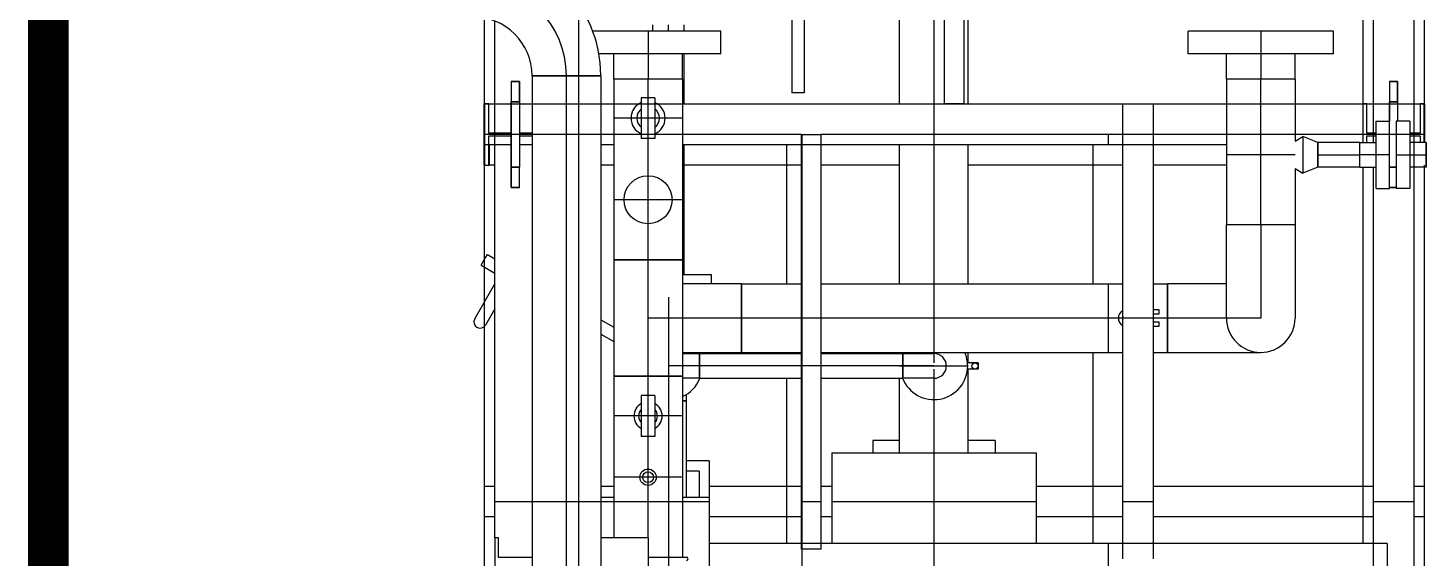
# Model space of a CAD drawing. Header units: inches. Extents: x 517790 to 538444, y 301815 to 302461.
# Drawn here: x 517876.851 to 517880.387, y 302337.921 to 302339.264 of the extents above; entities that cross this region are included whole.
import ezdxf

# ---------------------------------------------------------------- set-up
doc = ezdxf.new("R2010")
doc.units = ezdxf.units.IN
doc.header["$MEASUREMENT"] = 0
doc.layers.add('电气-接地设计-接地线', color=3, linetype='接地线')
doc.layers.add('硅胶总平面底图 工艺装置区', color=253, linetype='Continuous')
doc.styles.add('EESLTYPE', font='TXT.shx')
doc.linetypes.add('接地线', pattern='A,500,["/",EESLTYPE,S=200,R=0,X=0,Y=-100],-200,60,-200', length=960)

msp = doc.modelspace()

# ---------------------------------------------------------------- linework, layer by layer
at = {"layer": '电气-接地设计-接地线', "color": 1, "linetype": '接地线', "ltscale": 0.005, "const_width": 0.1033}
msp.add_lwpolyline([(517876.9023, 302347.8488), (517876.9022, 302321.8926)], dxfattribs=at)
at = {"layer": '硅胶总平面底图 工艺装置区', "color": 253, "linetype": 'Continuous', "lineweight": -3}
for p, q in [((517880.2534, 302347.6666), (517880.2534, 302338.9736)), ((517880.3567, 302347.6666), (517880.3567, 302338.9736)), ((517879.1694, 302339.0716), (517879.1694, 302346.3307)), ((517879.219, 302339.0716), (517879.219, 302346.3307)), ((517880.3826, 302341.9128), (517880.3826, 302339.0716)), ((517879.0556, 302339.0716), (517879.0556, 302340.3503)), ((517879.1426, 302340.3503), (517879.1426, 302339.0716)), ((517879.2295, 302339.0716), (517879.2295, 302340.3503)), ((517880.2276, 302340.3503), (517880.2276, 302339.0716)), ((517878.783, 302339.4095), (517878.783, 302339.0995)), ((517878.814, 302339.4095), (517878.814, 302339.0995)), ((517878.2441, 302336.8971), (517878.2441, 302339.3295)), ((517878.0059, 302339.0716), (517878.0059, 302339.2891)), ((517878.0318, 302337.9727), (517878.0318, 302339.2814)), ((517878.4316, 302339.2556), (517878.4316, 302339.2721)), ((517878.4704, 302339.2721), (517878.4704, 302339.2556)), ((517878.4714, 302339.2556), (517878.4714, 302339.2721)), ((517878.5103, 302339.2556), (517878.5103, 302339.2721)), ((517878.4193, 302339.2556), (517878.2792, 302339.2556)), ((517878.4193, 302339.2556), (517878.4193, 302339.1344)), ((517878.603, 302339.2556), (517878.4193, 302339.2556)), ((517878.603, 302339.1982), (517878.603, 302339.2556)), ((517879.9692, 302339.2556), (517879.7855, 302339.2556)), ((517879.7855, 302339.1982), (517879.7855, 302339.2556)), ((517879.9692, 302339.2556), (517879.9692, 302339.1344)), ((517880.153, 302339.2556), (517879.9692, 302339.2556)), ((517880.153, 302339.1982), (517880.153, 302339.2556)), ((517878.4193, 302339.1982), (517878.2948, 302339.1982)), ((517878.3323, 302339.1344), (517878.3323, 302339.1982)), ((517878.603, 302339.1982), (517878.4193, 302339.1982)), ((517878.5062, 302339.1344), (517878.5062, 302339.1982)), ((517878.5103, 302339.0716), (517878.5103, 302339.1982)), ((517879.9692, 302339.1982), (517879.7855, 302339.1982)), ((517879.8823, 302339.1344), (517879.8823, 302339.1982)), ((517880.153, 302339.1982), (517879.9692, 302339.1982)), ((517880.0562, 302339.1344), (517880.0562, 302339.1982)), ((517878.2995, 302339.1428), (517878.1257, 302339.1428)), ((517878.1257, 302339.1428), (517878.1257, 302336.1857)), ((517878.1257, 302339.1428), (517878.2995, 302339.1428)), ((517878.2126, 302336.1857), (517878.2126, 302339.1428)), ((517878.2126, 302339.1428), (517878.2126, 302339.1428)), ((517878.2126, 302339.1428), (517878.2126, 302339.1428)), ((517878.2995, 302339.1428), (517878.2995, 302336.1857)), ((517878.5062, 302339.1344), (517878.3323, 302339.1344)), ((517878.3323, 302339.1344), (517878.3323, 302339.0354)), ((517878.4193, 302339.1344), (517878.3323, 302339.1344)), ((517878.4193, 302339.0871), (517878.4193, 302339.1344)), ((517878.5062, 302339.1344), (517878.4193, 302339.1344)), ((517878.5062, 302339.1344), (517878.5062, 302339.0354)), ((517879.9692, 302339.1344), (517879.8823, 302339.1344)), ((517880.0562, 302339.1344), (517879.8823, 302339.1344)), ((517879.8823, 302339.1344), (517879.8823, 302338.9424)), ((517880.0562, 302339.1344), (517879.9692, 302339.1344)), ((517879.9692, 302338.9424), (517879.9692, 302339.1344)), ((517880.0562, 302339.1344), (517880.0562, 302338.9772)), ((517878.0938, 302339.1284), (517878.0731, 302339.1284)), ((517878.0731, 302339.1284), (517878.0938, 302339.1284)), ((517878.0731, 302339.1284), (517878.0731, 302339.0768)), ((517878.0731, 302339.1284), (517878.0731, 302339.0768)), ((517878.0938, 302339.0768), (517878.0938, 302339.1284)), ((517878.0938, 302339.1284), (517878.0938, 302339.0768)), ((517878.814, 302339.0995), (517878.783, 302339.0995)), ((517880.2947, 302339.1284), (517880.2947, 302339.0768)), ((517880.2947, 302339.1284), (517880.2947, 302339.0768)), ((517880.3154, 302339.1284), (517880.2947, 302339.1284)), ((517880.2947, 302339.1284), (517880.3154, 302339.1284)), ((517880.3154, 302339.0768), (517880.3154, 302339.1284)), ((517880.3154, 302339.1284), (517880.3154, 302339.0768)), ((517878.0049, 302338.9166), (517878.0049, 302339.0716)), ((517878.0049, 302339.0716), (517878.0049, 302338.9166)), ((517878.0049, 302339.0716), (517878.0059, 302339.0716)), ((517878.0049, 302339.0716), (517878.0059, 302339.0716)), ((517878.0059, 302339.0716), (517878.0059, 302338.9166)), ((517878.0163, 302339.0716), (517878.0059, 302339.0716)), ((517878.0059, 302339.0716), (517878.0731, 302339.0716)), ((517878.0059, 302338.9683), (517878.0059, 302339.0716)), ((517878.0163, 302338.9977), (517878.0163, 302339.0716)), ((517878.0731, 302339.0768), (517878.0938, 302339.0768)), ((517878.0938, 302339.0768), (517878.0731, 302339.0768)), ((517878.0731, 302338.9114), (517878.0731, 302339.0768)), ((517878.0731, 302339.0768), (517878.0731, 302338.9114)), ((517878.0938, 302339.0768), (517878.0731, 302339.0768)), ((517878.0731, 302339.0716), (517878.0938, 302339.0716)), ((517878.0938, 302339.0768), (517878.0938, 302338.9114)), ((517878.0938, 302339.0768), (517878.0938, 302338.9114)), ((517878.0938, 302339.0716), (517878.1257, 302339.0716)), ((517878.1257, 302339.0716), (517878.2995, 302339.0716)), ((517878.2995, 302339.0716), (517878.3323, 302339.0716)), ((517878.3323, 302339.0716), (517878.5062, 302339.0716)), ((517878.4021, 302339.0871), (517878.4021, 302339.0354)), ((517878.4365, 302339.0871), (517878.4021, 302339.0871)), ((517878.4193, 302339.0354), (517878.4193, 302339.0871)), ((517878.4365, 302339.0871), (517878.4365, 302339.0354)), ((517878.5062, 302339.0716), (517879.8823, 302339.0716)), ((517879.1426, 302339.0716), (517879.1426, 302338.9683)), ((517879.219, 302339.0716), (517879.1694, 302339.0716)), ((517879.6205, 302337.9194), (517879.6205, 302339.0716)), ((517879.6205, 302339.0716), (517879.698, 302339.0716)), ((517879.698, 302337.9194), (517879.698, 302339.0716)), ((517879.8823, 302339.0716), (517880.0562, 302339.0716)), ((517880.0562, 302339.0716), (517880.2947, 302339.0716)), ((517880.2276, 302339.0716), (517880.2276, 302338.9736)), ((517880.2379, 302339.0716), (517880.2276, 302339.0716)), ((517880.2379, 302338.9977), (517880.2379, 302339.0716)), ((517880.2947, 302339.0768), (517880.3154, 302339.0768)), ((517880.3154, 302339.0768), (517880.2947, 302339.0768)), ((517880.2947, 302339.0277), (517880.2947, 302339.0768)), ((517880.2947, 302339.0768), (517880.2947, 302339.0277)), ((517880.3154, 302339.0768), (517880.2947, 302339.0768)), ((517880.2947, 302339.0716), (517880.3154, 302339.0716)), ((517880.3154, 302339.0768), (517880.3154, 302339.0277)), ((517880.3154, 302339.0768), (517880.3154, 302339.0277)), ((517880.3154, 302339.0716), (517880.3826, 302339.0716)), ((517880.3722, 302339.0716), (517880.3722, 302338.9977)), ((517880.3826, 302339.0716), (517880.3722, 302339.0716)), ((517880.3826, 302339.0716), (517880.3836, 302339.0716)), ((517880.3836, 302339.0716), (517880.3826, 302339.0716)), ((517880.3826, 302338.9736), (517880.3826, 302339.0716)), ((517880.3826, 302339.0716), (517880.3826, 302338.9736)), ((517880.3836, 302339.0716), (517880.3836, 302338.9736)), ((517880.3836, 302339.0716), (517880.3836, 302338.9736)), ((517878.5062, 302339.0354), (517878.3323, 302339.0354)), ((517878.3323, 302339.0354), (517878.3323, 302338.8288)), ((517878.4021, 302339.0354), (517878.4021, 302338.9838)), ((517878.4193, 302338.9838), (517878.4193, 302339.0354)), ((517878.4193, 302339.0354), (517878.4193, 302339.0354)), ((517878.4193, 302339.0354), (517878.4193, 302339.0354)), ((517878.4365, 302339.0354), (517878.4365, 302338.9838)), ((517878.5062, 302339.0354), (517878.5062, 302338.8288)), ((517880.2609, 302338.9424), (517880.2609, 302339.0277)), ((517880.2609, 302339.0277), (517880.2953, 302339.0277)), ((517880.2953, 302338.9424), (517880.2953, 302339.0277)), ((517880.3118, 302339.0277), (517880.3118, 302338.9424)), ((517880.3463, 302339.0277), (517880.3118, 302339.0277)), ((517880.3463, 302339.0277), (517880.3463, 302338.9424)), ((517878.8078, 302338.9941), (517878.0059, 302338.9941)), ((517878.0731, 302338.9977), (517878.0163, 302338.9977)), ((517878.0163, 302338.9905), (517878.0731, 302338.9905)), ((517878.0163, 302338.9166), (517878.0163, 302338.9905)), ((517878.1257, 302338.9977), (517878.0938, 302338.9977)), ((517878.0938, 302338.9905), (517878.1257, 302338.9905)), ((517878.8078, 302337.9438), (517878.8078, 302338.9941)), ((517878.8078, 302338.9941), (517878.8574, 302338.9941)), ((517878.8091, 302337.8807), (517878.8091, 302338.9941)), ((517878.8574, 302337.9438), (517878.8574, 302338.9941)), ((517880.3826, 302338.9941), (517878.8574, 302338.9941)), ((517879.5841, 302338.9683), (517879.5841, 302338.9941)), ((517880.0562, 302338.9772), (517880.0756, 302338.9892)), ((517880.0756, 302338.9892), (517880.0756, 302338.8957)), ((517880.1134, 302338.9736), (517880.0756, 302338.9892)), ((517880.2609, 302338.9977), (517880.2379, 302338.9977)), ((517880.2379, 302338.9905), (517880.2609, 302338.9905)), ((517880.2379, 302338.9736), (517880.2379, 302338.9905)), ((517880.3722, 302338.9977), (517880.3463, 302338.9977)), ((517880.3463, 302338.9905), (517880.3722, 302338.9905)), ((517880.3722, 302338.9905), (517880.3722, 302338.9736)), ((517878.0059, 302338.9683), (517878.0731, 302338.9683)), ((517878.0173, 302338.9683), (517878.0173, 302338.9166)), ((517878.0173, 302338.9166), (517878.0173, 302338.9683)), ((517878.0938, 302338.9683), (517878.1257, 302338.9683)), ((517878.2995, 302338.9683), (517878.3323, 302338.9683)), ((517878.4365, 302338.9838), (517878.4021, 302338.9838)), ((517878.4193, 302338.8895), (517878.4193, 302338.9838)), ((517878.5062, 302338.9683), (517879.8823, 302338.9683)), ((517878.5103, 302338.6393), (517878.5103, 302338.9683)), ((517878.7703, 302338.616), (517878.7703, 302338.9683)), ((517879.0556, 302338.616), (517879.0556, 302338.9683)), ((517879.1426, 302338.9683), (517879.1426, 302338.616)), ((517879.2295, 302338.616), (517879.2295, 302338.9683)), ((517879.5453, 302338.616), (517879.5453, 302338.9683)), ((517880.1134, 302338.9736), (517880.1134, 302338.9113)), ((517880.1134, 302338.9113), (517880.1134, 302338.9736)), ((517880.2197, 302338.9736), (517880.1134, 302338.9736)), ((517880.2197, 302338.9424), (517880.2197, 302338.9736)), ((517880.2197, 302338.9736), (517880.2609, 302338.9736)), ((517880.2197, 302338.9113), (517880.2197, 302338.9736)), ((517880.3874, 302338.9736), (517880.3463, 302338.9736)), ((517880.3567, 302338.9736), (517880.3567, 302338.9113)), ((517880.3874, 302338.9113), (517880.3874, 302338.9736)), ((517880.3874, 302338.9736), (517880.3874, 302338.9424)), ((517880.0562, 302338.9424), (517879.8823, 302338.9424)), ((517879.8823, 302338.9424), (517879.8823, 302338.7653)), ((517879.9692, 302338.7653), (517879.9692, 302338.9424)), ((517879.9692, 302338.9424), (517879.9692, 302338.9424)), ((517879.9692, 302338.9424), (517879.9692, 302338.9424)), ((517880.1134, 302338.9424), (517880.1134, 302338.9424)), ((517880.1134, 302338.9424), (517880.1134, 302338.9424)), ((517880.1134, 302338.9424), (517880.2197, 302338.9424)), ((517880.2953, 302338.9424), (517880.2197, 302338.9424)), ((517880.2197, 302338.9113), (517880.2197, 302338.9424)), ((517880.2609, 302338.8571), (517880.2609, 302338.9424)), ((517880.2953, 302338.8571), (517880.2953, 302338.9424)), ((517880.3118, 302338.9424), (517880.3874, 302338.9424)), ((517880.3118, 302338.9424), (517880.3118, 302338.8571)), ((517880.3463, 302338.9424), (517880.3463, 302338.8571)), ((517880.3874, 302338.9424), (517880.3874, 302338.9113)), ((517878.0059, 302338.9166), (517878.0049, 302338.9166)), ((517878.0049, 302338.9166), (517878.0059, 302338.9166)), ((517878.0059, 302338.9166), (517878.0163, 302338.9166)), ((517878.0059, 302338.6785), (517878.0059, 302338.9166)), ((517878.0173, 302338.9166), (517878.0163, 302338.9166)), ((517878.0163, 302338.9166), (517878.0173, 302338.9166)), ((517878.0318, 302338.9166), (517878.0173, 302338.9166)), ((517878.0731, 302338.9114), (517878.0731, 302338.8598)), ((517878.0731, 302338.8598), (517878.0731, 302338.9114)), ((517878.0938, 302338.9114), (517878.0731, 302338.9114)), ((517878.0731, 302338.9114), (517878.0938, 302338.9114)), ((517878.0938, 302338.9114), (517878.0731, 302338.9114)), ((517878.0938, 302338.8598), (517878.0938, 302338.9114)), ((517878.0938, 302338.8598), (517878.0938, 302338.9114)), ((517878.3323, 302338.9166), (517878.2995, 302338.9166)), ((517878.4193, 302338.8288), (517878.4193, 302338.8895)), ((517878.8078, 302338.9166), (517878.5103, 302338.9166)), ((517879.0556, 302338.9166), (517878.8574, 302338.9166)), ((517879.6205, 302338.9166), (517879.2295, 302338.9166)), ((517879.8823, 302338.9166), (517879.698, 302338.9166)), ((517880.0562, 302338.9077), (517880.0562, 302338.7653)), ((517880.0562, 302338.9077), (517880.0756, 302338.8957)), ((517880.1134, 302338.9113), (517880.0756, 302338.8957)), ((517880.2197, 302338.9113), (517880.1134, 302338.9113)), ((517880.2197, 302338.9113), (517880.2609, 302338.9113)), ((517880.2276, 302338.9113), (517880.2276, 302337.9582)), ((517880.2534, 302338.9113), (517880.2534, 302336.1857)), ((517880.3118, 302338.9114), (517880.2953, 302338.9114)), ((517880.2953, 302338.9114), (517880.3118, 302338.9114)), ((517880.3118, 302338.9114), (517880.2953, 302338.9114)), ((517880.3874, 302338.9113), (517880.3463, 302338.9113)), ((517880.3567, 302338.9113), (517880.3567, 302336.1857)), ((517880.3826, 302338.9166), (517880.3826, 302338.9113)), ((517880.3826, 302338.9113), (517880.3826, 302337.1915)), ((517878.0731, 302338.8598), (517878.0938, 302338.8598)), ((517878.0938, 302338.8598), (517878.0731, 302338.8598)), ((517880.2609, 302338.8571), (517880.2953, 302338.8571)), ((517880.2953, 302338.8598), (517880.3118, 302338.8598)), ((517880.3118, 302338.8598), (517880.2953, 302338.8598)), ((517880.3463, 302338.8571), (517880.3118, 302338.8571)), ((517878.5062, 302338.8288), (517878.3323, 302338.8288)), ((517878.3323, 302338.8288), (517878.3323, 302338.6766)), ((517878.4193, 302338.7681), (517878.4193, 302338.8288)), ((517878.4193, 302338.8288), (517878.4193, 302338.8287)), ((517878.4193, 302338.8288), (517878.4193, 302338.8288)), ((517878.5062, 302338.8288), (517878.5062, 302338.6766)), ((517878.4193, 302338.6766), (517878.4193, 302338.7681)), ((517880.0562, 302338.7653), (517879.8823, 302338.7653)), ((517880.0562, 302338.7653), (517879.8823, 302338.7653)), ((517879.8823, 302338.5291), (517879.8823, 302338.7653)), ((517879.9692, 302338.7653), (517879.9692, 302338.7653)), ((517879.9692, 302338.7653), (517879.9692, 302338.7653)), ((517879.9692, 302338.7653), (517879.9692, 302338.5291)), ((517880.0562, 302338.7653), (517880.0562, 302338.5291)), ((517877.9971, 302338.6632), (517878.005, 302338.6768)), ((517878.005, 302338.6768), (517878.0128, 302338.6905)), ((517878.0059, 302338.6581), (517878.0059, 302338.6785)), ((517878.0128, 302338.6905), (517878.0318, 302338.6795)), ((517878.3323, 302338.6766), (517878.5062, 302338.6766)), ((517878.3323, 302338.6766), (517878.3323, 302338.3816)), ((517878.5062, 302338.6766), (517878.3323, 302338.6766)), ((517878.4193, 302338.6766), (517878.4193, 302338.6766)), ((517878.4193, 302338.6766), (517878.4193, 302338.6766)), ((517878.4193, 302338.3816), (517878.4193, 302338.6766)), ((517878.5062, 302338.6766), (517878.5062, 302338.3816)), ((517877.9971, 302338.6632), (517878.0318, 302338.6432)), ((517878.0059, 302338.5709), (517878.0059, 302338.6581)), ((517878.5062, 302338.6393), (517878.5792, 302338.6393)), ((517878.5792, 302338.6393), (517878.5792, 302338.616)), ((517877.9807, 302338.5272), (517878.0318, 302338.6156)), ((517878.6555, 302338.616), (517878.5062, 302338.616)), ((517878.6555, 302338.5291), (517878.6555, 302338.616)), ((517878.6555, 302338.616), (517878.6555, 302338.5291)), ((517878.6555, 302338.616), (517878.8078, 302338.616)), ((517878.8574, 302338.616), (517879.6205, 302338.616)), ((517879.1426, 302338.616), (517879.1426, 302338.4155)), ((517879.5841, 302338.4422), (517879.5841, 302338.616)), ((517879.698, 302338.616), (517879.733, 302338.616)), ((517879.733, 302338.5291), (517879.733, 302338.616)), ((517879.8823, 302338.616), (517879.733, 302338.616)), ((517879.733, 302338.616), (517879.733, 302338.5291)), ((517878.0059, 302338.5086), (517878.0059, 302338.5709)), ((517878.4709, 302338.5818), (517878.4709, 302338.4965)), ((517878.0318, 302338.5526), (517878.008, 302338.5114)), ((517878.5062, 302338.5291), (517878.4193, 302338.5291)), ((517878.6555, 302338.5291), (517878.5062, 302338.5291)), ((517878.6555, 302338.5291), (517878.6555, 302338.5291)), ((517878.6555, 302338.5291), (517878.6555, 302338.5291)), ((517878.6555, 302338.4422), (517878.6555, 302338.5291)), ((517878.8078, 302338.5291), (517878.6555, 302338.5291)), ((517878.6555, 302338.5291), (517878.6555, 302338.4422)), ((517878.8574, 302338.5291), (517878.8078, 302338.5291)), ((517879.6091, 302338.5291), (517878.8574, 302338.5291)), ((517879.6194, 302338.5291), (517879.6091, 302338.5291)), ((517879.6205, 302338.5291), (517879.6194, 302338.5291)), ((517879.698, 302338.5291), (517879.6205, 302338.5291)), ((517879.7124, 302338.5498), (517879.698, 302338.5498)), ((517879.698, 302338.5394), (517879.7124, 302338.5394)), ((517879.733, 302338.5291), (517879.698, 302338.5291)), ((517879.7124, 302338.5394), (517879.7124, 302338.5498)), ((517879.733, 302338.5291), (517879.733, 302338.5291)), ((517879.733, 302338.5291), (517879.733, 302338.5291)), ((517879.8823, 302338.5291), (517879.733, 302338.5291)), ((517879.733, 302338.4422), (517879.733, 302338.5291)), ((517879.733, 302338.5291), (517879.733, 302338.4422)), ((517879.9692, 302338.5291), (517879.8823, 302338.5291)), ((517878.0059, 302337.9727), (517878.0059, 302338.5086)), ((517878.2995, 302338.5249), (517878.3323, 302338.506)), ((517878.4709, 302338.4965), (517878.4709, 302338.3191)), ((517878.4709, 302338.4965), (517878.4709, 302338.4965)), ((517879.7124, 302338.5188), (517879.698, 302338.5188)), ((517879.698, 302338.5084), (517879.7124, 302338.5084)), ((517879.7124, 302338.5084), (517879.7124, 302338.5188)), ((517878.2995, 302338.4886), (517878.3323, 302338.4696)), ((517878.5062, 302338.4422), (517878.6555, 302338.4422)), ((517878.5062, 302338.439), (517878.5497, 302338.439)), ((517878.5497, 302338.3766), (517878.5497, 302338.439)), ((517878.5497, 302338.439), (517878.5497, 302338.3766)), ((517878.5497, 302338.439), (517878.8078, 302338.439)), ((517878.6555, 302338.4422), (517878.8078, 302338.4422)), ((517878.7703, 302338.439), (517878.7703, 302338.4422)), ((517878.8574, 302338.4422), (517879.6205, 302338.4422)), ((517878.8574, 302338.439), (517879.0638, 302338.439)), ((517879.0556, 302338.439), (517879.0556, 302338.4422)), ((517879.0638, 302338.439), (517879.0638, 302338.3766)), ((517879.0638, 302338.3766), (517879.0638, 302338.439)), ((517879.0638, 302338.439), (517879.1426, 302338.439)), ((517879.2295, 302338.4155), (517879.2295, 302338.4422)), ((517879.5453, 302337.9582), (517879.5453, 302338.4422)), ((517879.698, 302338.4422), (517879.733, 302338.4422)), ((517879.733, 302338.4422), (517879.9692, 302338.4422)), ((517878.5062, 302338.4078), (517878.4709, 302338.4078)), ((517878.5497, 302338.4078), (517878.5062, 302338.4078)), ((517878.5496, 302338.4078), (517878.5497, 302338.4078)), ((517878.5497, 302338.4078), (517878.5497, 302338.4078)), ((517878.8078, 302338.4078), (517878.5497, 302338.4078)), ((517878.8574, 302338.4078), (517878.8078, 302338.4078)), ((517879.0638, 302338.4078), (517878.8574, 302338.4078)), ((517879.0556, 302338.4078), (517879.2295, 302338.4078)), ((517879.0638, 302338.4078), (517879.0639, 302338.4078)), ((517879.1426, 302338.4078), (517879.0638, 302338.4078)), ((517879.0639, 302338.4078), (517879.0639, 302338.4078)), ((517879.1426, 302338.4), (517879.1426, 302338.3225)), ((517879.2542, 302338.4155), (517879.2275, 302338.4155)), ((517879.2542, 302338.4), (517879.2275, 302338.4)), ((517879.2295, 302338.1881), (517879.2295, 302338.4)), ((517879.2542, 302338.4155), (517879.2542, 302338.4078)), ((517879.2542, 302338.4078), (517879.2542, 302338.4)), ((517878.3323, 302338.3816), (517878.5062, 302338.3816)), ((517878.5062, 302338.3816), (517878.3323, 302338.3816)), ((517878.3323, 302338.3816), (517878.3323, 302338.2811)), ((517878.4193, 302338.3816), (517878.4193, 302338.3816)), ((517878.4193, 302338.3328), (517878.4193, 302338.3816)), ((517878.5062, 302338.3816), (517878.5062, 302338.2811)), ((517878.5497, 302338.3766), (517878.5062, 302338.3766)), ((517878.5497, 302338.3766), (517878.8078, 302338.3766)), ((517878.7703, 302337.9582), (517878.7703, 302338.3766)), ((517878.8574, 302338.3766), (517879.0638, 302338.3766)), ((517879.0556, 302338.1881), (517879.0556, 302338.3766)), ((517879.1426, 302338.3766), (517879.0638, 302338.3766)), ((517878.4021, 302338.3328), (517878.4021, 302338.2811)), ((517878.4365, 302338.3328), (517878.4021, 302338.3328)), ((517878.4193, 302338.2811), (517878.4193, 302338.3328)), ((517878.4365, 302338.3328), (517878.4365, 302338.2811)), ((517878.4709, 302338.3191), (517878.4709, 302338.3191)), ((517878.4709, 302338.3191), (517878.4709, 302338.3191)), ((517878.4709, 302338.3191), (517878.4709, 302336.7057)), ((517878.5169, 302338.3191), (517878.5062, 302338.3191)), ((517878.5062, 302338.3191), (517878.5169, 302338.3191)), ((517878.5169, 302338.3191), (517878.5169, 302338.3359)), ((517878.5169, 302338.0744), (517878.5169, 302338.3191)), ((517879.1426, 302338.3225), (517879.1426, 302338.1881)), ((517878.5062, 302338.2811), (517878.3323, 302338.2811)), ((517878.3323, 302338.2811), (517878.3323, 302338.1261)), ((517878.4021, 302338.2811), (517878.4021, 302338.2294)), ((517878.4193, 302338.2811), (517878.4193, 302338.2811)), ((517878.4193, 302338.2811), (517878.4193, 302338.2811)), ((517878.4193, 302338.2294), (517878.4193, 302338.2811)), ((517878.4365, 302338.2811), (517878.4365, 302338.2294)), ((517878.5062, 302338.2811), (517878.5062, 302338.1261)), ((517878.4365, 302338.2294), (517878.4021, 302338.2294)), ((517878.4193, 302338.1468), (517878.4193, 302338.2294)), ((517878.9876, 302338.2191), (517878.9876, 302338.1881)), ((517879.0556, 302338.2191), (517878.9876, 302338.2191)), ((517879.2976, 302338.2191), (517879.2295, 302338.2191)), ((517879.2976, 302338.2191), (517879.2976, 302338.1881)), ((517878.8843, 302338.1881), (517879.1426, 302338.1881)), ((517878.8843, 302338.1881), (517878.8843, 302337.9582)), ((517879.1426, 302338.1881), (517879.4009, 302338.1881)), ((517879.1426, 302338.1881), (517879.1426, 302337.8609)), ((517879.4009, 302338.1881), (517879.4009, 302337.9582)), ((517878.4193, 302338.1261), (517878.4193, 302338.1468)), ((517878.5743, 302338.1674), (517878.5169, 302338.1674)), ((517878.5484, 302338.1416), (517878.5169, 302338.1416)), ((517878.5484, 302338.1416), (517878.5484, 302338.0744)), ((517878.5743, 302338.1674), (517878.5743, 302338.0744)), ((517878.5062, 302338.1261), (517878.3323, 302338.1261)), ((517878.3323, 302338.1261), (517878.3323, 302337.9727)), ((517878.4193, 302338.1261), (517878.4193, 302338.1261)), ((517878.4193, 302338.1261), (517878.4193, 302338.1261)), ((517878.4193, 302338.1054), (517878.4193, 302338.1261)), ((517878.4193, 302337.9727), (517878.4193, 302338.1054)), ((517878.5062, 302338.1261), (517878.5062, 302337.9236)), ((517878.0318, 302338.1029), (517878.0059, 302338.1029)), ((517878.0059, 302338.0254), (517878.0059, 302338.1029)), ((517878.3323, 302338.1029), (517878.2995, 302338.1029)), ((517878.3323, 302338.0744), (517878.2995, 302338.0744)), ((517878.5743, 302338.0744), (517878.5062, 302338.0744)), ((517878.8078, 302338.1029), (517878.5743, 302338.1029)), ((517878.5743, 302338.0744), (517878.5743, 302337.7644)), ((517878.8843, 302338.1029), (517878.8574, 302338.1029)), ((517879.6205, 302338.1029), (517879.4009, 302338.1029)), ((517880.2534, 302338.1029), (517879.698, 302338.1029)), ((517880.3826, 302338.1029), (517880.3567, 302338.1029)), ((517880.3826, 302338.1029), (517880.3826, 302338.0254)), ((517878.5743, 302338.0641), (517878.0318, 302338.0641)), ((517878.8574, 302338.0641), (517878.8078, 302338.0641)), ((517879.4009, 302338.0641), (517878.8843, 302338.0641)), ((517879.698, 302338.0641), (517879.6205, 302338.0641)), ((517880.3567, 302338.0641), (517880.2534, 302338.0641)), ((517878.0318, 302338.0254), (517878.0059, 302338.0254)), ((517878.8078, 302338.0254), (517878.5743, 302338.0254)), ((517878.8843, 302338.0254), (517878.8574, 302338.0254)), ((517879.6205, 302338.0254), (517879.4009, 302338.0254)), ((517880.2534, 302338.0254), (517879.698, 302338.0254)), ((517880.3826, 302338.0254), (517880.3567, 302338.0254)), ((517878.0059, 302337.8662), (517878.0059, 302337.9727)), ((517878.0408, 302337.9727), (517878.0318, 302337.9727)), ((517878.0318, 302337.9727), (517878.0318, 302337.8662)), ((517878.0408, 302337.9231), (517878.0408, 302337.9727)), ((517878.4193, 302337.9727), (517878.2995, 302337.9727)), ((517878.4193, 302337.9727), (517878.4193, 302337.8662)), ((517880.2891, 302337.9582), (517878.5743, 302337.9582)), ((517878.8574, 302337.9438), (517878.8078, 302337.9438)), ((517879.5841, 302337.8807), (517879.5841, 302337.9582)), ((517880.2891, 302337.9582), (517880.2891, 302337.8807)), ((517878.1257, 302337.9231), (517878.0408, 302337.9231)), ((517878.4193, 302337.9236), (517878.5164, 302337.9236))]:
    msp.add_line(p, q, dxfattribs=at)
for centre, radius in [((517878.4193, 302338.8288), 0.0607), ((517879.2464, 302338.4078), 0.00775), ((517878.4193, 302338.1261), 0.0207), ((517878.4193, 302338.1261), 0.0138)]:
    msp.add_circle(centre, radius, dxfattribs=at)
for centre, radius, start, end in [((517877.9764, 302339.1428), 0.3232, 0, 90), ((517877.9764, 302339.1428), 0.2362, 0, 90), ((517877.9764, 302339.1428), 0.1493, 0, 90), ((517878.4193, 302339.0354), 0.0431, 113.5215, 246.4785), ((517878.4193, 302339.0354), 0.0431, 293.5215, 66.4785), ((517878.4193, 302339.0354), 0.0287, 126.7726, 233.2274), ((517878.4193, 302339.0354), 0.0287, 306.7726, 53.2274), ((517879.6297, 302338.5291), 0.0207, 116.5726, 243.4274), ((517879.6297, 302338.5291), 0.0103, 153.465, 206.535), ((517879.9692, 302338.5291), 0.0869, 180, 0), ((517879.9692, 302338.5291), 0.0869, 180, 0), ((517877.9943, 302338.5193), 0.0157, 150, 330), ((517878.4709, 302338.4078), 0.0853, 21.4313, 23.7635), ((517879.1426, 302338.4078), 0.0853, 156.2365, 158.5687), ((517879.1426, 302338.4078), 0.0312, 0, 90), ((517879.1426, 302338.4078), 0.0312, 270, 90), ((517879.1426, 302338.4078), 0.0853, 0, 23.7635), ((517879.1426, 302338.4078), 0.0853, 201.4313, 0), ((517879.1426, 302338.4078), 0.0312, 270, 0), ((517878.4709, 302338.4078), 0.0853, 197.8735, 197.8808), ((517878.4709, 302338.4078), 0.0312, 237.1384, 237.1734), ((517878.4709, 302338.4078), 0.0312, 237.1384, 237.1734), ((517878.4709, 302338.4078), 0.0853, 294.4272, 338.5687), ((517878.4193, 302338.2811), 0.0356, 118.8738, 241.1262), ((517878.4193, 302338.2811), 0.0238, 136.4125, 223.5875), ((517878.4193, 302338.2811), 0.0356, 298.8738, 61.1262), ((517878.4193, 302338.2811), 0.0238, 316.4125, 43.5875), ((517878.5164, 302337.9194), 0.00413, 270, 90)]:
    msp.add_arc(centre, radius, start, end, dxfattribs=at)

doc.saveas('drawing.dxf')
